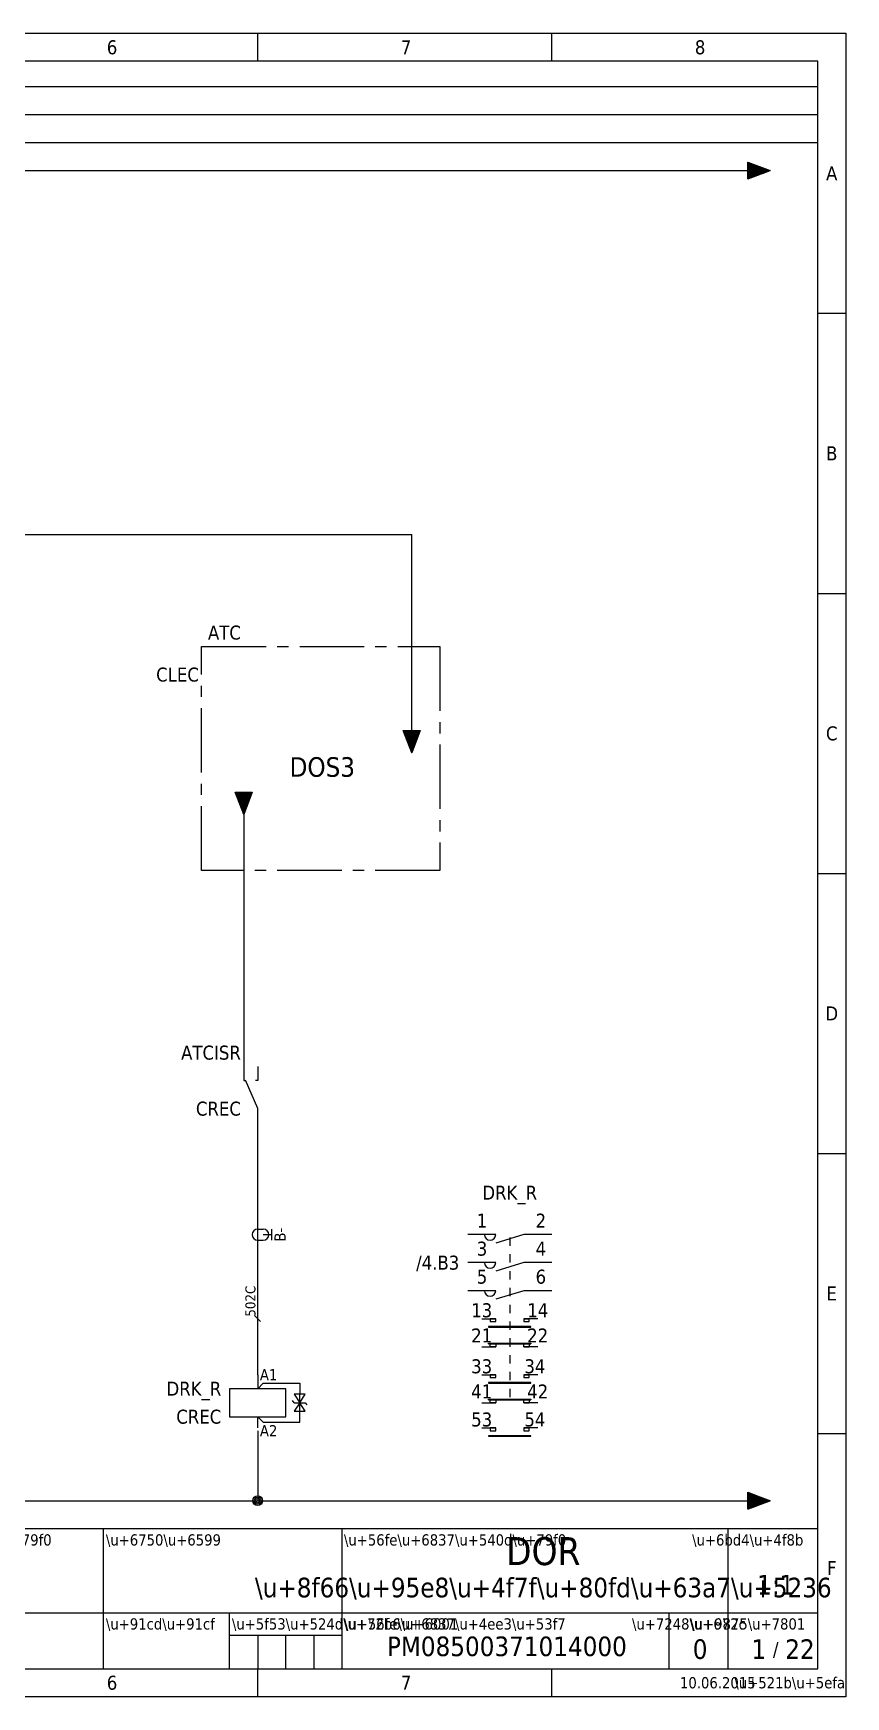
# Model space of a CAD drawing. Extents: x -10 to 420, y -25 to 386.
# Drawn here: x 274.9 to 420, y 0 to 297 of the extents above; entities that cross this region are included whole.
import ezdxf
from ezdxf.enums import TextEntityAlignment as Align

# ---------------------------------------------------------------- set-up
doc = ezdxf.new("R2010")
doc.units = 0
doc.header["$MEASUREMENT"] = 0
for name, pattern in [('LTY1', [0]), ('LTY3', [3, 1.5, -1.5]), ('LTY6', [17.5, 11.5, -2, 2, -2])]:
    doc.linetypes.add(name, pattern=pattern)
for name, color, linetype in [('GRAFIK', 7, 'LTY1'), ('PEN1', 7, 'LTY1'), ('PEN2', 7, 'LTY1'), ('PEN3', 7, 'LTY1'), ('PEN4', 7, 'LTY1'), ('PEN5', 7, 'LTY1'), ('PEN6', 7, 'LTY1'), ('SF', 7, 'LTY1'), ('SYMBOL', 7, 'LTY1')]:
    doc.layers.add(name, color=color, linetype=linetype)
doc.styles.get("Standard").update_dxf_attribs({"font": 'Tahoma'})

# ---------------------------------------------------------------- blocks, each defined once
blk = doc.blocks.new('CD_A3L_PRSC_SHH')
at = {"layer": 'PEN1', "linetype": 'LTY1'}
for p, q in [((287.5, 5), (287.5, 30)), ((330, 30), (330, 5)), ((399, 5), (399, 30)), ((237.5, 15), (415, 15)), ((310, 5), (310, 15)), ((388.5, 5), (388.5, 15))]:
    blk.add_line(p, q, dxfattribs=at)
at = {"layer": 'PEN2', "linetype": 'LTY1'}
for p, q in [((0, 297), (420, 297)), ((315, 292), (315, 297)), ((367.5, 292), (367.5, 297)), ((420, 297), (420, 0)), ((415, 247), (420, 247)), ((415, 197), (420, 197)), ((415, 97), (420, 97)), ((415, 47), (420, 47)), ((310, 11), (330, 11)), ((315, 11), (315, 5)), ((320, 5), (320, 11)), ((325, 11), (325, 5)), ((315, 0), (315, 5)), ((367.5, 0), (367.5, 5)), ((420, 0), (0, 0))]:
    blk.add_line(p, q, dxfattribs=at)
at = {"layer": 'PEN3', "linetype": 'LTY1'}
for p, q in [((415, 292), (25, 292)), ((415, 5), (415, 292)), ((415, 147), (420, 147)), ((415, 30), (25, 30)), ((25, 5), (415, 5))]:
    blk.add_line(p, q, dxfattribs=at)
at = {"layer": 'PEN4', "linetype": 'LTY1'}
for p, q in [((77, 287.5), (415, 287.5)), ((25, 282.5), (415, 282.5)), ((25, 277.5), (415, 277.5))]:
    blk.add_line(p, q, dxfattribs=at)
at = {"layer": 'PEN1', "flags": 8}
blk.add_attdef('CODE_68', text='', height=3.5, rotation=180, dxfattribs=at).set_placement((51.5, 289.25), align=Align.CENTER)
for tag, p in [('CODE_66', (262.5, 20.75)), ('CODE_65', (366, 17.75)), ('CODE_4006', (407.5, 18.25)), ('CODE_12778', (394, 6.75))]:
    blk.add_attdef(tag, text='', height=3.5, dxfattribs=at).set_placement(p, align=Align.CENTER)
blk.add_attdef('CODE_62', text='', height=3.5, dxfattribs=at).set_placement((405.8, 6.75), align=Align.RIGHT)
blk.add_attdef('CODE_71', (409.2, 6.75), '', height=3.5, dxfattribs=at)
at = {"layer": 'PEN2'}
for s, p in [('6', (289, 293.25)), ('7', (341.5, 293.25)), ('8', (394, 293.25)), ('A', (417.5, 270.75)), ('B', (417.5, 220.75)), ('C', (417.5, 170.75)), ('D', (417.5, 120.75)), ('E', (417.5, 70.75)), ('F', (417.5, 21.75)), ('/', (407.5, 7.25)), ('6', (289, 1.25)), ('7', (341.5, 1.25))]:
    blk.add_text(s, height=2.5, dxfattribs=at).set_placement(p, align=Align.CENTER)
at = {"layer": 'PEN3', "flags": 8}
blk.add_attdef('CODE_2', text='', height=5, dxfattribs=at).set_placement((366, 23.5), align=Align.CENTER)
at = {"layer": 'PEN4'}
for s, p in [('\\u+9879\\u+76ee\\u+540d\\u+79f0', (237.9, 27)), ('\\u+6750\\u+6599', (287.9, 27)), ('\\u+56fe\\u+6837\\u+540d\\u+79f0', (330.4, 27)), ('\\u+91cd\\u+91cf', (287.9, 12)), ('\\u+5f53\\u+524d\\u+72b6\\u+6001', (310.4, 12)), ('\\u+56fe\\u+6837\\u+4ee3\\u+53f7', (330.4, 12))]:
    blk.add_text(s, height=2, dxfattribs=at).set_placement(p)
for s, p in [('\\u+6bd4\\u+4f8b', (402.5, 27)), ('\\u+7248\\u+672c', (392, 12)), ('\\u+9875\\u+7801', (402.5, 12)), ('\\u+521b\\u+5efa', (410, 1.5))]:
    blk.add_text(s, height=2, dxfattribs=at).set_placement(p, align=Align.CENTER)
at = {"layer": 'PEN4', "flags": 8}
blk.add_attdef('CODE_72', (390.4, 1.5), '', height=2, dxfattribs=at)
blk = doc.blocks.new('CD_POT_PRSW_W1RL')
at = {"layer": 'PEN1', "linetype": 'LTY1'}
for p, q in [((0, 1.475), (0.05, 1.475)), ((0, 1.45), (0.125, 1.45)), ((0, 1.425), (0.2, 1.425)), ((0, 1.4), (0.25, 1.4)), ((0, 1.375), (0.325, 1.375)), ((0, 1.35), (0.4, 1.35)), ((0, 1.325), (0.45, 1.325)), ((0, 1.3), (0.525, 1.3)), ((0, 1.275), (0.6, 1.275)), ((0, 1.25), (0.65, 1.25)), ((0, 1.225), (0.725, 1.225)), ((0, 1.2), (0.8, 1.2)), ((0.6, 1.2), (0, 1.2)), ((0, 1.175), (0.85, 1.175)), ((0, 1.15), (0.925, 1.15)), ((0, 1.125), (1, 1.125)), ((0, 1.1), (1.05, 1.1)), ((0, 1.075), (1.125, 1.075)), ((0, 1.05), (1.2, 1.05)), ((0, 1.025), (1.25, 1.025)), ((0, 1), (1.325, 1)), ((0, 0.975), (1.4, 0.975)), ((0, 0.95), (1.45, 0.95)), ((0, 0.925), (1.525, 0.925)), ((0, 0.9), (1.6, 0.9)), ((0, 0.875), (1.65, 0.875)), ((0, 0.85), (1.725, 0.85)), ((0, 0.825), (1.8, 0.825)), ((0, 0.8), (1.85, 0.8)), ((0, 0.775), (1.925, 0.775)), ((0, 0.75), (2, 0.75)), ((0, 0.725), (2.05, 0.725)), ((0, 0.7), (2.125, 0.7)), ((0, 0.675), (2.2, 0.675)), ((0, 0.65), (2.25, 0.65)), ((0, 0.625), (2.325, 0.625)), ((0, 0.6), (2.4, 0.6)), ((0, 0.575), (2.45, 0.575)), ((0, 0.55), (2.525, 0.55)), ((0, 0.525), (2.6, 0.525)), ((0, 0.5), (2.65, 0.5)), ((0, 0.475), (2.725, 0.475)), ((0, 0.45), (2.8, 0.45)), ((0, 0.425), (2.85, 0.425)), ((0, 0.4), (2.925, 0.4)), ((0, 0.375), (3, 0.375)), ((0, 0.35), (3.05, 0.35)), ((0, 0.325), (3.125, 0.325)), ((0, 0.3), (3.2, 0.3)), ((0, 0.275), (3.25, 0.275)), ((0, 0.25), (3.325, 0.25)), ((0, 0.225), (3.4, 0.225)), ((0, 0.2), (3.45, 0.2)), ((0, 0.175), (3.525, 0.175)), ((0, 0.15), (3.6, 0.15)), ((0, 0.125), (3.65, 0.125)), ((0, 0.1), (3.725, 0.1)), ((0, 0.075), (3.8, 0.075)), ((0, 0.05), (3.85, 0.05)), ((0, 0.025), (3.925, 0.025)), ((0, 0), (4, 0)), ((0, -0.025), (3.925, -0.025)), ((0, -0.05), (3.85, -0.05)), ((0, -0.075), (3.8, -0.075)), ((0, -0.1), (3.725, -0.1)), ((0, -0.125), (3.65, -0.125)), ((0, -0.15), (3.6, -0.15)), ((0, -0.175), (3.525, -0.175)), ((0, -0.2), (3.45, -0.2)), ((0, -0.225), (3.4, -0.225)), ((0, -0.25), (3.325, -0.25)), ((0, -0.275), (3.25, -0.275)), ((0, -0.3), (3.2, -0.3)), ((0, -0.325), (3.125, -0.325)), ((0, -0.35), (3.05, -0.35)), ((0, -0.375), (3, -0.375)), ((0, -0.4), (2.925, -0.4)), ((0, -0.425), (2.85, -0.425)), ((0, -0.45), (2.8, -0.45)), ((0, -0.475), (2.725, -0.475)), ((0, -0.5), (2.65, -0.5)), ((0, -0.525), (2.6, -0.525)), ((0, -0.55), (2.525, -0.55)), ((0, -0.575), (2.45, -0.575)), ((0, -0.6), (2.4, -0.6)), ((0, -0.625), (2.325, -0.625)), ((0, -0.65), (2.25, -0.65)), ((0, -0.675), (2.2, -0.675)), ((0, -0.7), (2.125, -0.7)), ((0, -0.725), (2.05, -0.725)), ((0, -0.75), (2, -0.75)), ((0, -0.775), (1.925, -0.775)), ((0, -0.8), (1.85, -0.8)), ((0, -0.825), (1.8, -0.825)), ((0, -0.85), (1.725, -0.85)), ((0, -0.875), (1.65, -0.875)), ((0, -0.9), (1.6, -0.9)), ((0, -0.925), (1.525, -0.925)), ((0, -0.95), (1.45, -0.95)), ((0, -0.975), (1.4, -0.975)), ((0, -1), (1.325, -1)), ((0, -1.025), (1.25, -1.025)), ((0, -1.05), (1.2, -1.05)), ((0, -1.075), (1.125, -1.075)), ((0, -1.1), (1.05, -1.1)), ((0, -1.125), (1, -1.125)), ((0, -1.15), (0.925, -1.15)), ((0, -1.175), (0.85, -1.175)), ((0, -1.2), (0.8, -1.2)), ((0, -1.225), (0.725, -1.225)), ((0, -1.25), (0.65, -1.25)), ((0, -1.275), (0.6, -1.275)), ((0, -1.3), (0.525, -1.3)), ((0, -1.325), (0.45, -1.325)), ((0, -1.35), (0.4, -1.35)), ((0, -1.375), (0.325, -1.375)), ((0, -1.4), (0.25, -1.4)), ((0, -1.425), (0.2, -1.425)), ((0, -1.45), (0.125, -1.45)), ((0, -1.475), (0.05, -1.475))]:
    blk.add_line(p, q, dxfattribs=at)
at = {"layer": 'PEN5', "linetype": 'LTY1'}
for p, q in [((0, -1.5), (0, 1.5)), ((0, 1.5), (4, 0)), ((4, 0), (0, -1.5))]:
    blk.add_line(p, q, dxfattribs=at)
at = {"layer": 'PEN2', "flags": 8}
blk.add_attdef('CODE_10', (4.5, -1.25), '', height=2.5, dxfattribs=at)
blk = doc.blocks.new('CD_POT_PRSW_W1DU')
at = {"layer": 'PEN1', "linetype": 'LTY1'}
for p, q in [((-1.5, 0), (1.5, 0)), ((-1.475, -0.025), (1.475, -0.025)), ((-1.475, -0.05), (1.475, -0.05)), ((-1.45, -0.075), (1.45, -0.075)), ((-1.45, -0.1), (1.45, -0.1)), ((-1.45, -0.125), (1.45, -0.125)), ((-1.425, -0.15), (1.425, -0.15)), ((-1.425, -0.175), (1.425, -0.175)), ((-1.425, -0.2), (1.425, -0.2)), ((-1.4, -0.225), (1.4, -0.225)), ((-1.4, -0.25), (1.4, -0.25)), ((-1.375, -0.275), (1.375, -0.275)), ((-1.375, -0.3), (1.375, -0.3)), ((-1.375, -0.325), (1.375, -0.325)), ((-1.35, -0.35), (1.35, -0.35)), ((-1.35, -0.375), (1.35, -0.375)), ((-1.35, -0.4), (1.35, -0.4)), ((-1.325, -0.425), (1.325, -0.425)), ((-1.325, -0.45), (1.325, -0.45)), ((-1.3, -0.475), (1.3, -0.475)), ((-1.3, -0.5), (1.3, -0.5)), ((-1.3, -0.525), (1.3, -0.525)), ((-1.275, -0.55), (1.275, -0.55)), ((-1.275, -0.575), (1.275, -0.575)), ((-1.275, -0.6), (1.275, -0.6)), ((-1.25, -0.625), (1.25, -0.625)), ((-1.25, -0.65), (1.25, -0.65)), ((-1.225, -0.675), (1.225, -0.675)), ((-1.225, -0.7), (1.225, -0.7)), ((-1.225, -0.725), (1.225, -0.725)), ((-1.2, -0.75), (1.2, -0.75)), ((-1.2, -0.775), (1.2, -0.775)), ((-1.2, -0.8), (1.2, -0.8)), ((-1.175, -0.825), (1.175, -0.825)), ((-1.175, -0.85), (1.175, -0.85)), ((-1.15, -0.875), (1.15, -0.875)), ((-1.15, -0.9), (1.15, -0.9)), ((-1.15, -0.925), (1.15, -0.925)), ((-1.125, -0.95), (1.125, -0.95)), ((-1.125, -0.975), (1.125, -0.975)), ((-1.125, -1), (1.125, -1)), ((-1.1, -1.025), (1.1, -1.025)), ((-1.1, -1.05), (1.1, -1.05)), ((-1.075, -1.075), (1.075, -1.075)), ((-1.075, -1.1), (1.075, -1.1)), ((-1.075, -1.125), (1.075, -1.125)), ((-1.05, -1.15), (1.05, -1.15)), ((-1.05, -1.175), (1.05, -1.175)), ((-1.05, -1.2), (1.05, -1.2)), ((-1.025, -1.225), (1.025, -1.225)), ((-1.025, -1.25), (1.025, -1.25)), ((-1, -1.275), (1, -1.275)), ((-1, -1.3), (1, -1.3)), ((-1, -1.325), (1, -1.325)), ((-0.975, -1.35), (0.975, -1.35)), ((-0.975, -1.375), (0.975, -1.375)), ((-0.975, -1.4), (0.975, -1.4)), ((-0.95, -1.425), (0.95, -1.425)), ((-0.95, -1.45), (0.95, -1.45)), ((-0.925, -1.475), (0.925, -1.475)), ((-0.925, -1.5), (0.925, -1.5)), ((-0.925, -1.525), (0.925, -1.525)), ((-0.9, -1.55), (0.9, -1.55)), ((-0.9, -1.575), (0.9, -1.575)), ((-0.9, -1.6), (0.9, -1.6)), ((-0.875, -1.625), (0.875, -1.625)), ((-0.875, -1.65), (0.875, -1.65)), ((-0.85, -1.675), (0.85, -1.675)), ((-0.85, -1.7), (0.85, -1.7)), ((-0.85, -1.725), (0.85, -1.725)), ((-0.825, -1.75), (0.825, -1.75)), ((-0.825, -1.775), (0.825, -1.775)), ((-0.825, -1.8), (0.825, -1.8)), ((-0.8, -1.825), (0.8, -1.825)), ((-0.8, -1.85), (0.8, -1.85)), ((-0.775, -1.875), (0.775, -1.875)), ((-0.775, -1.9), (0.775, -1.9)), ((-0.775, -1.925), (0.775, -1.925)), ((-0.75, -1.95), (0.75, -1.95)), ((-0.75, -1.975), (0.75, -1.975)), ((-0.75, -2), (0.75, -2)), ((-0.725, -2.025), (0.725, -2.025)), ((-0.725, -2.05), (0.725, -2.05)), ((-0.7, -2.075), (0.7, -2.075)), ((-0.7, -2.1), (0.7, -2.1)), ((-0.7, -2.125), (0.7, -2.125)), ((-0.675, -2.15), (0.675, -2.15)), ((-0.675, -2.175), (0.675, -2.175)), ((-0.675, -2.2), (0.675, -2.2)), ((-0.65, -2.225), (0.65, -2.225)), ((-0.65, -2.25), (0.65, -2.25)), ((-0.625, -2.275), (0.625, -2.275)), ((-0.625, -2.3), (0.625, -2.3)), ((-0.625, -2.325), (0.625, -2.325)), ((-0.6, -2.35), (0.6, -2.35)), ((-0.6, -2.375), (0.6, -2.375)), ((-0.6, -2.4), (0.6, -2.4)), ((-0.575, -2.425), (0.575, -2.425)), ((-0.575, -2.45), (0.575, -2.45)), ((-0.55, -2.475), (0.55, -2.475)), ((-0.55, -2.5), (0.55, -2.5)), ((-0.55, -2.525), (0.55, -2.525)), ((-0.525, -2.55), (0.525, -2.55)), ((-0.525, -2.575), (0.525, -2.575)), ((-0.525, -2.6), (0.525, -2.6)), ((-0.5, -2.625), (0.5, -2.625)), ((-0.5, -2.65), (0.5, -2.65)), ((-0.475, -2.675), (0.475, -2.675)), ((-0.475, -2.7), (0.475, -2.7)), ((-0.475, -2.725), (0.475, -2.725)), ((-0.45, -2.75), (0.45, -2.75)), ((-0.45, -2.775), (0.45, -2.775)), ((-0.45, -2.8), (0.45, -2.8)), ((-0.425, -2.825), (0.425, -2.825)), ((-0.425, -2.85), (0.425, -2.85)), ((-0.4, -2.875), (0.4, -2.875)), ((-0.4, -2.9), (0.4, -2.9)), ((-0.4, -2.925), (0.4, -2.925)), ((-0.375, -2.95), (0.375, -2.95)), ((-0.375, -2.975), (0.375, -2.975)), ((-0.375, -3), (0.375, -3)), ((-0.35, -3.025), (0.35, -3.025)), ((-0.35, -3.05), (0.35, -3.05)), ((-0.325, -3.075), (0.325, -3.075)), ((-0.325, -3.1), (0.325, -3.1)), ((-0.325, -3.125), (0.325, -3.125)), ((-0.3, -3.15), (0.3, -3.15)), ((-0.3, -3.175), (0.3, -3.175)), ((-0.3, -3.2), (0.3, -3.2)), ((-0.275, -3.225), (0.275, -3.225)), ((-0.275, -3.25), (0.275, -3.25)), ((-0.25, -3.275), (0.25, -3.275)), ((-0.25, -3.3), (0.25, -3.3)), ((-0.25, -3.325), (0.25, -3.325)), ((-0.225, -3.35), (0.225, -3.35)), ((-0.225, -3.375), (0.225, -3.375)), ((-0.225, -3.4), (0.225, -3.4)), ((-0.2, -3.425), (0.2, -3.425)), ((-0.2, -3.45), (0.2, -3.45)), ((-0.175, -3.475), (0.175, -3.475)), ((-0.175, -3.5), (0.175, -3.5)), ((-0.175, -3.525), (0.175, -3.525)), ((-0.15, -3.55), (0.15, -3.55)), ((-0.15, -3.575), (0.15, -3.575)), ((-0.15, -3.6), (0.15, -3.6)), ((-0.125, -3.625), (0.125, -3.625)), ((-0.125, -3.65), (0.125, -3.65)), ((-0.1, -3.675), (0.1, -3.675)), ((-0.1, -3.7), (0.1, -3.7)), ((-0.1, -3.725), (0.1, -3.725)), ((-0.075, -3.75), (0.075, -3.75)), ((-0.075, -3.775), (0.075, -3.775)), ((-0.075, -3.8), (0.075, -3.8)), ((-0.05, -3.825), (0.05, -3.825)), ((-0.05, -3.85), (0.05, -3.85)), ((-0.025, -3.875), (0.025, -3.875)), ((-0.025, -3.9), (0.025, -3.9)), ((-0.025, -3.925), (0.025, -3.925))]:
    blk.add_line(p, q, dxfattribs=at)
at = {"layer": 'PEN5', "linetype": 'LTY1'}
for p, q in [((-1.5, 0), (1.5, 0)), ((0, -4), (-1.5, 0)), ((1.5, 0), (0, -4))]:
    blk.add_line(p, q, dxfattribs=at)
at = {"layer": 'PEN2', "flags": 8}
blk.add_attdef('CODE_10', text='', height=2.5, rotation=90, dxfattribs=at).set_placement((1.25, -4.5), align=Align.RIGHT)
blk = doc.blocks.new('CD_POT_PRSW_W1DD')
at = {"layer": 'PEN1', "linetype": 'LTY1'}
for p, q in [((-1.5, 4), (1.5, 4)), ((-1.475, 3.975), (1.475, 3.975)), ((-1.475, 3.95), (1.475, 3.95)), ((-1.45, 3.925), (1.45, 3.925)), ((-1.45, 3.9), (1.45, 3.9)), ((-1.45, 3.875), (1.45, 3.875)), ((-1.425, 3.85), (1.425, 3.85)), ((-1.425, 3.825), (1.425, 3.825)), ((-1.425, 3.8), (1.425, 3.8)), ((-1.4, 3.775), (1.4, 3.775)), ((-1.4, 3.75), (1.4, 3.75)), ((-1.375, 3.725), (1.375, 3.725)), ((-1.375, 3.7), (1.375, 3.7)), ((-1.375, 3.675), (1.375, 3.675)), ((-1.35, 3.65), (1.35, 3.65)), ((-1.35, 3.625), (1.35, 3.625)), ((-1.35, 3.6), (1.35, 3.6)), ((-1.325, 3.575), (1.325, 3.575)), ((-1.325, 3.55), (1.325, 3.55)), ((-1.3, 3.525), (1.3, 3.525)), ((-1.3, 3.5), (1.3, 3.5)), ((-1.3, 3.475), (1.3, 3.475)), ((-1.275, 3.45), (1.275, 3.45)), ((-1.275, 3.425), (1.275, 3.425)), ((-1.275, 3.4), (1.275, 3.4)), ((-1.25, 3.375), (1.25, 3.375)), ((-1.25, 3.35), (1.25, 3.35)), ((-1.225, 3.325), (1.225, 3.325)), ((-1.225, 3.3), (1.225, 3.3)), ((-1.225, 3.275), (1.225, 3.275)), ((-1.2, 3.25), (1.2, 3.25)), ((-1.2, 3.225), (1.2, 3.225)), ((-1.2, 3.2), (1.2, 3.2)), ((-1.175, 3.175), (1.175, 3.175)), ((-1.175, 3.15), (1.175, 3.15)), ((-1.15, 3.125), (1.15, 3.125)), ((-1.15, 3.1), (1.15, 3.1)), ((-1.15, 3.075), (1.15, 3.075)), ((-1.125, 3.05), (1.125, 3.05)), ((-1.125, 3.025), (1.125, 3.025)), ((-1.125, 3), (1.125, 3)), ((-1.1, 2.975), (1.1, 2.975)), ((-1.1, 2.95), (1.1, 2.95)), ((-1.075, 2.925), (1.075, 2.925)), ((-1.075, 2.9), (1.075, 2.9)), ((-1.075, 2.875), (1.075, 2.875)), ((-1.05, 2.85), (1.05, 2.85)), ((-1.05, 2.825), (1.05, 2.825)), ((-1.05, 2.8), (1.05, 2.8)), ((-1.025, 2.775), (1.025, 2.775)), ((-1.025, 2.75), (1.025, 2.75)), ((-1, 2.725), (1, 2.725)), ((-1, 2.7), (1, 2.7)), ((-1, 2.675), (1, 2.675)), ((-0.975, 2.65), (0.975, 2.65)), ((-0.975, 2.625), (0.975, 2.625)), ((-0.975, 2.6), (0.975, 2.6)), ((-0.95, 2.575), (0.95, 2.575)), ((-0.95, 2.55), (0.95, 2.55)), ((-0.925, 2.525), (0.925, 2.525)), ((-0.925, 2.5), (0.925, 2.5)), ((-0.925, 2.475), (0.925, 2.475)), ((-0.9, 2.45), (0.9, 2.45)), ((-0.9, 2.425), (0.9, 2.425)), ((-0.9, 2.4), (0.9, 2.4)), ((-0.875, 2.375), (0.875, 2.375)), ((-0.875, 2.35), (0.875, 2.35)), ((-0.85, 2.325), (0.85, 2.325)), ((-0.85, 2.3), (0.85, 2.3)), ((-0.85, 2.275), (0.85, 2.275)), ((-0.825, 2.25), (0.825, 2.25)), ((-0.825, 2.225), (0.825, 2.225)), ((-0.825, 2.2), (0.825, 2.2)), ((-0.8, 2.175), (0.8, 2.175)), ((-0.8, 2.15), (0.8, 2.15)), ((-0.775, 2.125), (0.775, 2.125)), ((-0.775, 2.1), (0.775, 2.1)), ((-0.775, 2.075), (0.775, 2.075)), ((-0.75, 2.05), (0.75, 2.05)), ((-0.75, 2.025), (0.75, 2.025)), ((-0.75, 2), (0.75, 2)), ((-0.725, 1.975), (0.725, 1.975)), ((-0.725, 1.95), (0.725, 1.95)), ((-0.7, 1.925), (0.7, 1.925)), ((-0.7, 1.9), (0.7, 1.9)), ((-0.7, 1.875), (0.7, 1.875)), ((-0.675, 1.85), (0.675, 1.85)), ((-0.675, 1.825), (0.675, 1.825)), ((-0.675, 1.8), (0.675, 1.8)), ((-0.65, 1.775), (0.65, 1.775)), ((-0.65, 1.75), (0.65, 1.75)), ((-0.625, 1.725), (0.625, 1.725)), ((-0.625, 1.7), (0.625, 1.7)), ((-0.625, 1.675), (0.625, 1.675)), ((-0.6, 1.65), (0.6, 1.65)), ((-0.6, 1.625), (0.6, 1.625)), ((-0.6, 1.6), (0.6, 1.6)), ((-0.575, 1.575), (0.575, 1.575)), ((-0.575, 1.55), (0.575, 1.55)), ((-0.55, 1.525), (0.55, 1.525)), ((-0.55, 1.5), (0.55, 1.5)), ((-0.55, 1.475), (0.55, 1.475)), ((-0.525, 1.45), (0.525, 1.45)), ((-0.525, 1.425), (0.525, 1.425)), ((-0.525, 1.4), (0.525, 1.4)), ((-0.5, 1.375), (0.5, 1.375)), ((-0.5, 1.35), (0.5, 1.35)), ((-0.475, 1.325), (0.475, 1.325)), ((-0.475, 1.3), (0.475, 1.3)), ((-0.475, 1.275), (0.475, 1.275)), ((-0.45, 1.25), (0.45, 1.25)), ((-0.45, 1.225), (0.45, 1.225)), ((-0.45, 1.2), (0.45, 1.2)), ((-0.425, 1.175), (0.425, 1.175)), ((-0.425, 1.15), (0.425, 1.15)), ((-0.4, 1.125), (0.4, 1.125)), ((-0.4, 1.1), (0.4, 1.1)), ((-0.4, 1.075), (0.4, 1.075)), ((-0.375, 1.05), (0.375, 1.05)), ((-0.375, 1.025), (0.375, 1.025)), ((-0.375, 1), (0.375, 1)), ((-0.35, 0.975), (0.35, 0.975)), ((-0.35, 0.95), (0.35, 0.95)), ((-0.325, 0.925), (0.325, 0.925)), ((-0.325, 0.9), (0.325, 0.9)), ((-0.325, 0.875), (0.325, 0.875)), ((-0.3, 0.85), (0.3, 0.85)), ((-0.3, 0.825), (0.3, 0.825)), ((-0.3, 0.8), (0.3, 0.8)), ((-0.275, 0.775), (0.275, 0.775)), ((-0.275, 0.75), (0.275, 0.75)), ((-0.25, 0.725), (0.25, 0.725)), ((-0.25, 0.7), (0.25, 0.7)), ((-0.25, 0.675), (0.25, 0.675)), ((-0.225, 0.65), (0.225, 0.65)), ((-0.225, 0.625), (0.225, 0.625)), ((-0.225, 0.6), (0.225, 0.6)), ((-0.2, 0.575), (0.2, 0.575)), ((-0.2, 0.55), (0.2, 0.55)), ((-0.175, 0.525), (0.175, 0.525)), ((-0.175, 0.5), (0.175, 0.5)), ((-0.175, 0.475), (0.175, 0.475)), ((-0.15, 0.45), (0.15, 0.45)), ((-0.15, 0.425), (0.15, 0.425)), ((-0.15, 0.4), (0.15, 0.4)), ((-0.125, 0.375), (0.125, 0.375)), ((-0.125, 0.35), (0.125, 0.35)), ((-0.1, 0.325), (0.1, 0.325)), ((-0.1, 0.3), (0.1, 0.3)), ((-0.1, 0.275), (0.1, 0.275)), ((-0.075, 0.25), (0.075, 0.25)), ((-0.075, 0.225), (0.075, 0.225)), ((-0.075, 0.2), (0.075, 0.2)), ((-0.05, 0.175), (0.05, 0.175)), ((-0.05, 0.15), (0.05, 0.15)), ((-0.025, 0.125), (0.025, 0.125)), ((-0.025, 0.1), (0.025, 0.1)), ((-0.025, 0.075), (0.025, 0.075))]:
    blk.add_line(p, q, dxfattribs=at)
at = {"layer": 'PEN5', "linetype": 'LTY1'}
for p, q in [((-1.5, 4), (1.5, 4)), ((0, 0), (-1.5, 4)), ((1.5, 4), (0, 0))]:
    blk.add_line(p, q, dxfattribs=at)
at = {"layer": 'PEN2', "flags": 8}
blk.add_attdef('CODE_10', (1.25, 4.5), '', height=2.5, rotation=90, dxfattribs=at)
blk = doc.blocks.new('CD_FRAME_DEV_P02')
at = {"layer": 'PEN2', "flags": 8}
for tag, p in [('CODE_4', (-0.5, -1.25)), ('CODE_3', (-0.5, -6.25))]:
    blk.add_attdef(tag, text='', height=2.5, dxfattribs=at).set_placement(p, align=Align.RIGHT)
blk = doc.blocks.new('CD_W_PR_WIRE')
at = {"layer": 'PEN6', "linetype": 'LTY1'}
blk.add_line((-0.5, 0.5), (0.5, -0.5), dxfattribs=at)
at = {"layer": 'PEN4', "flags": 8}
for tag in ['CODE_120', 'CODE_373']:
    blk.add_attdef(tag, (-0.4, 0.35), '', height=1.8, rotation=90, dxfattribs=at)
blk = doc.blocks.new('CD_W_PR_SH_POINT')
at = {"layer": 'PEN1', "linetype": 'LTY1'}
for p, q in [((-1, 0), (-1, -1)), ((1, 0), (1, -1)), ((-1, -2.5), (1, -2.5)), ((0, -1), (0, -2.5))]:
    blk.add_line(p, q, dxfattribs=at)
for centre, start, end in [((0, 0), 0, 180), ((0, -1), 180, 0)]:
    blk.add_arc(centre, 1, start, end, dxfattribs=at)
at = {"layer": 'PEN4', "flags": 8}
blk.add_attdef('CODE_4', text='', height=2, dxfattribs=at).set_placement((0, -5), align=Align.CENTER)
blk = doc.blocks.new('CD_K_PRSW_M3032')
at = {"layer": 'PEN1', "linetype": 'LTY1'}
for p, q in [((0, 0), (0, -2.5)), ((-5, -2.5), (-5, -7.5)), ((5, -2.5), (-5, -2.5)), ((5, -7.5), (5, -2.5)), ((-5, -7.5), (5, -7.5)), ((0, -9.5), (0, -7.5))]:
    blk.add_line(p, q, dxfattribs=at)
at = {"layer": 'PEN2', "flags": 8}
for tag, p in [('CODE_4', (-6.5, -3.75)), ('CODE_3', (-6.5, -8.75)), ('CODE_10', (-9, -33.75)), ('CODE_10', (-9, -38.75)), ('CODE_10', (-9, -43.75)), ('CODE_10', (-9, -48.75)), ('CODE_10', (-9, -53.75)), ('CODE_10', (-9, -58.75)), ('CODE_10', (-9, -63.75)), ('CODE_10', (-9, -68.25))]:
    blk.add_attdef(tag, text='', height=2.5, dxfattribs=at).set_placement(p, align=Align.RIGHT)
at = {"layer": 'PEN4', "flags": 8}
for p in [(0.4, -1), (0.4, -11)]:
    blk.add_attdef('CODE_21', p, '', height=2, dxfattribs=at)
blk = doc.blocks.new('CD_K_PRSW_SMDD')
at = {"layer": 'PEN4', "linetype": 'LTY1'}
for p, q in [((0, 0), (1, 1)), ((1, 1), (7.5, 1)), ((7.5, 1), (7.5, -1)), ((6.5, -2.5), (6.2, -2.1)), ((8.5, -1), (6.5, -1)), ((6.5, -1), (7.5, -2.5)), ((6.5, -2.5), (8.5, -2.5)), ((7.5, -2.5), (6.5, -4)), ((7.5, -6), (7.5, -1)), ((7.5, -2.5), (8.5, -1)), ((8.5, -4), (7.5, -2.5)), ((8.5, -2.5), (8.8, -2.9)), ((0, -5), (1, -6)), ((6.5, -4), (8.5, -4)), ((1, -6), (7.5, -6))]:
    blk.add_line(p, q, dxfattribs=at)
blk = doc.blocks.new('CD_K_PRSW_ACO')
at = {"layer": 'PEN1', "linetype": 'LTY1'}
for p, q in [((0, 0), (0, -2.5)), ((2.5, 0), (2.5, -2.5)), ((0, -2.5), (0.4, -2.5)), ((2.5, -7.5), (0.3, -2.4)), ((2.5, -2.5), (2.1, -2.5)), ((2.5, -10), (2.5, -7.5))]:
    blk.add_line(p, q, dxfattribs=at)
at = {"layer": 'PEN2', "flags": 8}
for tag, p in [('CODE_4', (-0.5, -2.75)), ('CODE_10', (-0.5, -6.25)), ('CODE_3', (-0.5, -9.75))]:
    blk.add_attdef(tag, text='', height=2.5, dxfattribs=at).set_placement(p, align=Align.RIGHT)
at = {"layer": 'PEN4', "flags": 8}
for p in [(0, -1), (5, -1)]:
    blk.add_attdef('CODE_21', text='', height=2, dxfattribs=at).set_placement(p, align=Align.CENTER)
blk.add_attdef('CODE_21', (2.9, -11), '', height=2, dxfattribs=at)

msp = doc.modelspace()

# ---------------------------------------------------------------- linework, layer by layer
at = {"layer": 'PEN1', "linetype": 'LTY1'}
for p, q in [((212.5, 272.5), (402.5, 272.5)), ((242.5, 207.5), (342.5, 207.5)), ((342.5, 172.5), (342.5, 207.5)), ((312.5, 157.5), (312.5, 112.5)), ((315, 57.5), (315, 102.5)), ((357.5, 82.5), (352.5, 82.5)), ((362.5, 82.5), (357.5, 81)), ((367.5, 82.5), (362.5, 82.5)), ((357.5, 77.5), (352.5, 77.5)), ((362.5, 77.5), (357.5, 76)), ((367.5, 77.5), (362.5, 77.5)), ((357.5, 72.5), (352.5, 72.5)), ((362.5, 72.5), (357.5, 71)), ((367.5, 72.5), (362.5, 72.5)), ((355, 67.5), (357.5, 67.5)), ((356.2, 66.1), (356.2, 66)), ((363.8, 66.1), (356.2, 66.1)), ((356.2, 66), (363.8, 66)), ((356.2, 66), (363.8, 66)), ((356.5, 67.5), (356.5, 67)), ((357.5, 67.5), (356.5, 67.5)), ((356.5, 67.5), (357.5, 67.5)), ((356.5, 67), (357.5, 67)), ((356.5, 67), (357.5, 67)), ((357.5, 67), (357.5, 67.5)), ((365, 67.5), (362.5, 67.5)), ((362.5, 67.5), (362.5, 67)), ((363.5, 67.5), (362.5, 67.5)), ((362.5, 67.5), (363.5, 67.5)), ((362.5, 67), (363.5, 67)), ((362.5, 67), (363.5, 67)), ((363.5, 67), (363.5, 67.5)), ((363.8, 66), (363.8, 66.1)), ((355, 62.5), (357.5, 62.5)), ((356.2, 63), (356.2, 63.1)), ((356.2, 63.1), (363.8, 63.1)), ((363.8, 63), (356.2, 63)), ((356.2, 63), (363.8, 63)), ((356.5, 62.5), (356.5, 63)), ((356.5, 63), (357.5, 63)), ((356.5, 63), (357.5, 63)), ((357.5, 62.5), (356.5, 62.5)), ((356.5, 62.5), (357.5, 62.5)), ((357.5, 63), (357.5, 62.5)), ((362.5, 62.5), (362.5, 63)), ((362.5, 63), (363.5, 63)), ((362.5, 63), (363.5, 63)), ((365, 62.5), (362.5, 62.5)), ((363.5, 62.5), (362.5, 62.5)), ((362.5, 62.5), (363.5, 62.5)), ((363.5, 63), (363.5, 62.5)), ((363.8, 63.1), (363.8, 63)), ((355, 57.5), (357.5, 57.5)), ((356.5, 57.5), (356.5, 57)), ((357.5, 57.5), (356.5, 57.5)), ((356.5, 57.5), (357.5, 57.5)), ((356.5, 57), (357.5, 57)), ((356.5, 57), (357.5, 57)), ((357.5, 57), (357.5, 57.5)), ((365, 57.5), (362.5, 57.5)), ((362.5, 57.5), (362.5, 57)), ((363.5, 57.5), (362.5, 57.5)), ((362.5, 57.5), (363.5, 57.5)), ((362.5, 57), (363.5, 57)), ((362.5, 57), (363.5, 57)), ((363.5, 57), (363.5, 57.5)), ((356.2, 56.1), (356.2, 56)), ((363.8, 56.1), (356.2, 56.1)), ((356.2, 56), (363.8, 56)), ((356.2, 56), (363.8, 56)), ((363.8, 56), (363.8, 56.1)), ((355, 52.5), (357.5, 52.5)), ((356.2, 53), (356.2, 53.1)), ((356.2, 53.1), (363.8, 53.1)), ((363.8, 53), (356.2, 53)), ((356.2, 53), (363.8, 53)), ((356.5, 52.5), (356.5, 53)), ((356.5, 53), (357.5, 53)), ((356.5, 53), (357.5, 53)), ((357.5, 52.5), (356.5, 52.5)), ((356.5, 52.5), (357.5, 52.5)), ((357.5, 53), (357.5, 52.5)), ((362.5, 52.5), (362.5, 53)), ((362.5, 53), (363.5, 53)), ((362.5, 53), (363.5, 53)), ((365, 52.5), (362.5, 52.5)), ((363.5, 52.5), (362.5, 52.5)), ((362.5, 52.5), (363.5, 52.5)), ((363.5, 53), (363.5, 52.5)), ((363.8, 53.1), (363.8, 53)), ((355, 48), (357.5, 48)), ((356.5, 48), (356.5, 47.5)), ((357.5, 48), (356.5, 48)), ((356.5, 48), (357.5, 48)), ((357.5, 47.5), (357.5, 48)), ((365, 48), (362.5, 48)), ((362.5, 48), (362.5, 47.5)), ((363.5, 48), (362.5, 48)), ((362.5, 48), (363.5, 48)), ((363.5, 47.5), (363.5, 48)), ((315, 47.5), (315, 35)), ((356.2, 46.6), (356.2, 46.5)), ((363.8, 46.6), (356.2, 46.6)), ((356.2, 46.5), (363.8, 46.5)), ((356.2, 46.5), (363.8, 46.5)), ((356.5, 47.5), (357.5, 47.5)), ((356.5, 47.5), (357.5, 47.5)), ((362.5, 47.5), (363.5, 47.5)), ((362.5, 47.5), (363.5, 47.5)), ((363.8, 46.5), (363.8, 46.6)), ((242.5, 35), (315, 35)), ((315, 35), (402.5, 35))]:
    msp.add_line(p, q, dxfattribs=at)
at = {"layer": 'PEN1', "linetype": 'LTY3'}
msp.add_line((360, 82), (360, 53), dxfattribs=at)
at = {"layer": 'PEN1', "linetype": 'LTY1'}
for radius in [0.875, 0.875, 0.875, 0.625, 0.625, 0.625, 0.375, 0.375, 0.375]:
    msp.add_circle((315, 35), radius, dxfattribs=at)
for centre in [(356.5, 82.5), (356.5, 77.5), (356.5, 72.5)]:
    msp.add_arc(centre, 1, 180, 0, dxfattribs=at)
at = {"layer": 'PEN6', "linetype": 'LTY6'}
for p, q in [((305, 187.5), (347.5, 187.5)), ((305, 147.5), (305, 187.5)), ((347.5, 187.5), (347.5, 147.5)), ((347.5, 147.5), (305, 147.5))]:
    msp.add_line(p, q, dxfattribs=at)

# ---------------------------------------------------------------- block references
at = {"layer": 'GRAFIK'}
msp.add_blockref('CD_K_PRSW_SMDD', (315, 55), dxfattribs=at)
at = {"layer": 'SF'}
ref = msp.add_blockref('CD_A3L_PRSC_SHH', (0, 0), dxfattribs=at)
ref.add_attrib('CODE_2', 'DOR', dxfattribs={"layer": 'PEN3', "height": 5, "flags": 8}).set_placement((366, 23.5), align=Align.CENTER)
ref.add_attrib('CODE_65', '\\u+8f66\\u+95e8\\u+4f7f\\u+80fd\\u+63a7\\u+5236', dxfattribs={"layer": 'PEN1', "height": 3.5, "flags": 8}).set_placement((366, 17.75), align=Align.CENTER)
ref.add_attrib('CODE_71', '22', (409.2, 6.75), dxfattribs={"layer": 'PEN1', "height": 3.5, "flags": 8})
ref.add_attrib('CODE_72', '10.06.2015', (390.4, 1.5), dxfattribs={"layer": 'PEN4', "height": 2, "flags": 8})
ref.add_attrib('CODE_62', '1', dxfattribs={"layer": 'PEN1', "height": 3.5, "flags": 8}).set_placement((405.8, 6.75), align=Align.RIGHT)
ref.add_attrib('CODE_4006', '1:1', dxfattribs={"layer": 'PEN1', "height": 3.5, "flags": 8}).set_placement((407.5, 18.25), align=Align.CENTER)
ref.add_attrib('CODE_12778', '0', dxfattribs={"layer": 'PEN1', "height": 3.5, "flags": 8}).set_placement((394, 6.75), align=Align.CENTER)
at = {"layer": 'SYMBOL'}
for name, p in [('CD_POT_PRSW_W1RL', (402.5, 272.5)), ('CD_POT_PRSW_W1DU', (342.5, 172.5)), ('CD_POT_PRSW_W1DD', (312.5, 157.5)), ('CD_W_PR_WIRE', (315, 67.5)), ('CD_POT_PRSW_W1RL', (402.5, 35))]:
    msp.add_blockref(name, p, dxfattribs=at)
ref = msp.add_blockref('CD_FRAME_DEV_P02', (305, 187.5), dxfattribs=at)
ref.add_attrib('CODE_4', 'ATC', dxfattribs={"layer": 'PEN2', "height": 2.5, "flags": 8}).set_placement((312, 188.75), align=Align.RIGHT)
ref.add_attrib('CODE_3', 'CLEC', dxfattribs={"layer": 'PEN2', "height": 2.5, "flags": 8}).set_placement((304.5, 181.25), align=Align.RIGHT)
ref = msp.add_blockref('CD_K_PRSW_ACO', (312.5, 112.5), dxfattribs=at)
ref.add_attrib('CODE_4', 'ATCISR', dxfattribs={"layer": 'PEN2', "height": 2.5, "flags": 8}).set_placement((312, 113.75), align=Align.RIGHT)
ref.add_attrib('CODE_3', 'CREC', dxfattribs={"layer": 'PEN2', "height": 2.5, "flags": 8}).set_placement((312, 103.75), align=Align.RIGHT)
at = {"layer": 'SYMBOL', "rotation": 90}
msp.add_blockref('CD_W_PR_SH_POINT', (315, 82.5), dxfattribs=at).add_auto_attribs({'CODE_4': 'B-'})
at = {"layer": 'SYMBOL'}
ref = msp.add_blockref('CD_K_PRSW_M3032', (315, 57.5), dxfattribs=at)
ref.add_attrib('CODE_4', 'DRK_R', dxfattribs={"layer": 'PEN2', "height": 2.5, "flags": 8}).set_placement((308.5, 53.75), align=Align.RIGHT)
ref.add_attrib('CODE_3', 'CREC', dxfattribs={"layer": 'PEN2', "height": 2.5, "flags": 8}).set_placement((308.5, 48.75), align=Align.RIGHT)
ref.add_attrib('CODE_21', 'A1', (315.4, 56.5), dxfattribs={"layer": 'PEN4', "height": 2, "flags": 8})
ref.add_attrib('CODE_21', 'A2', (315.4, 46.5), dxfattribs={"layer": 'PEN4', "height": 2, "flags": 8})

# ---------------------------------------------------------------- texts
at = {"layer": 'PEN1'}
msp.add_text('DOS3', height=3.5, dxfattribs=at).set_placement((320.7, 164.25))
msp.add_text('PM08500371014000', height=3.5, dxfattribs=at).set_placement((359.5, 7.25), align=Align.CENTER)
at = {"layer": 'PEN2'}
for s, p in [('DRK_R', (360, 88.75)), ('13', (355, 67.75)), ('14', (365, 67.75)), ('21', (355, 63.25)), ('22', (365, 63.25)), ('33', (355, 57.75)), ('34', (364.5, 57.75)), ('41', (355, 53.25)), ('42', (365, 53.25)), ('53', (355, 48.25)), ('54', (364.5, 48.25))]:
    msp.add_text(s, height=2.5, dxfattribs=at).set_placement(p, align=Align.CENTER)
for s, p in [('1', (356, 83.75)), ('2', (366.5, 83.75)), ('3', (356, 78.75)), ('4', (366.5, 78.75)), ('/4.B3', (351, 76.25)), ('5', (356, 73.75)), ('6', (366.5, 73.75))]:
    msp.add_text(s, height=2.5, dxfattribs=at).set_placement(p, align=Align.RIGHT)
at = {"layer": 'PEN4'}
msp.add_text('502C ', height=1.8, rotation=90, dxfattribs=at).set_placement((314.6, 67.85))

doc.saveas('drawing.dxf')
